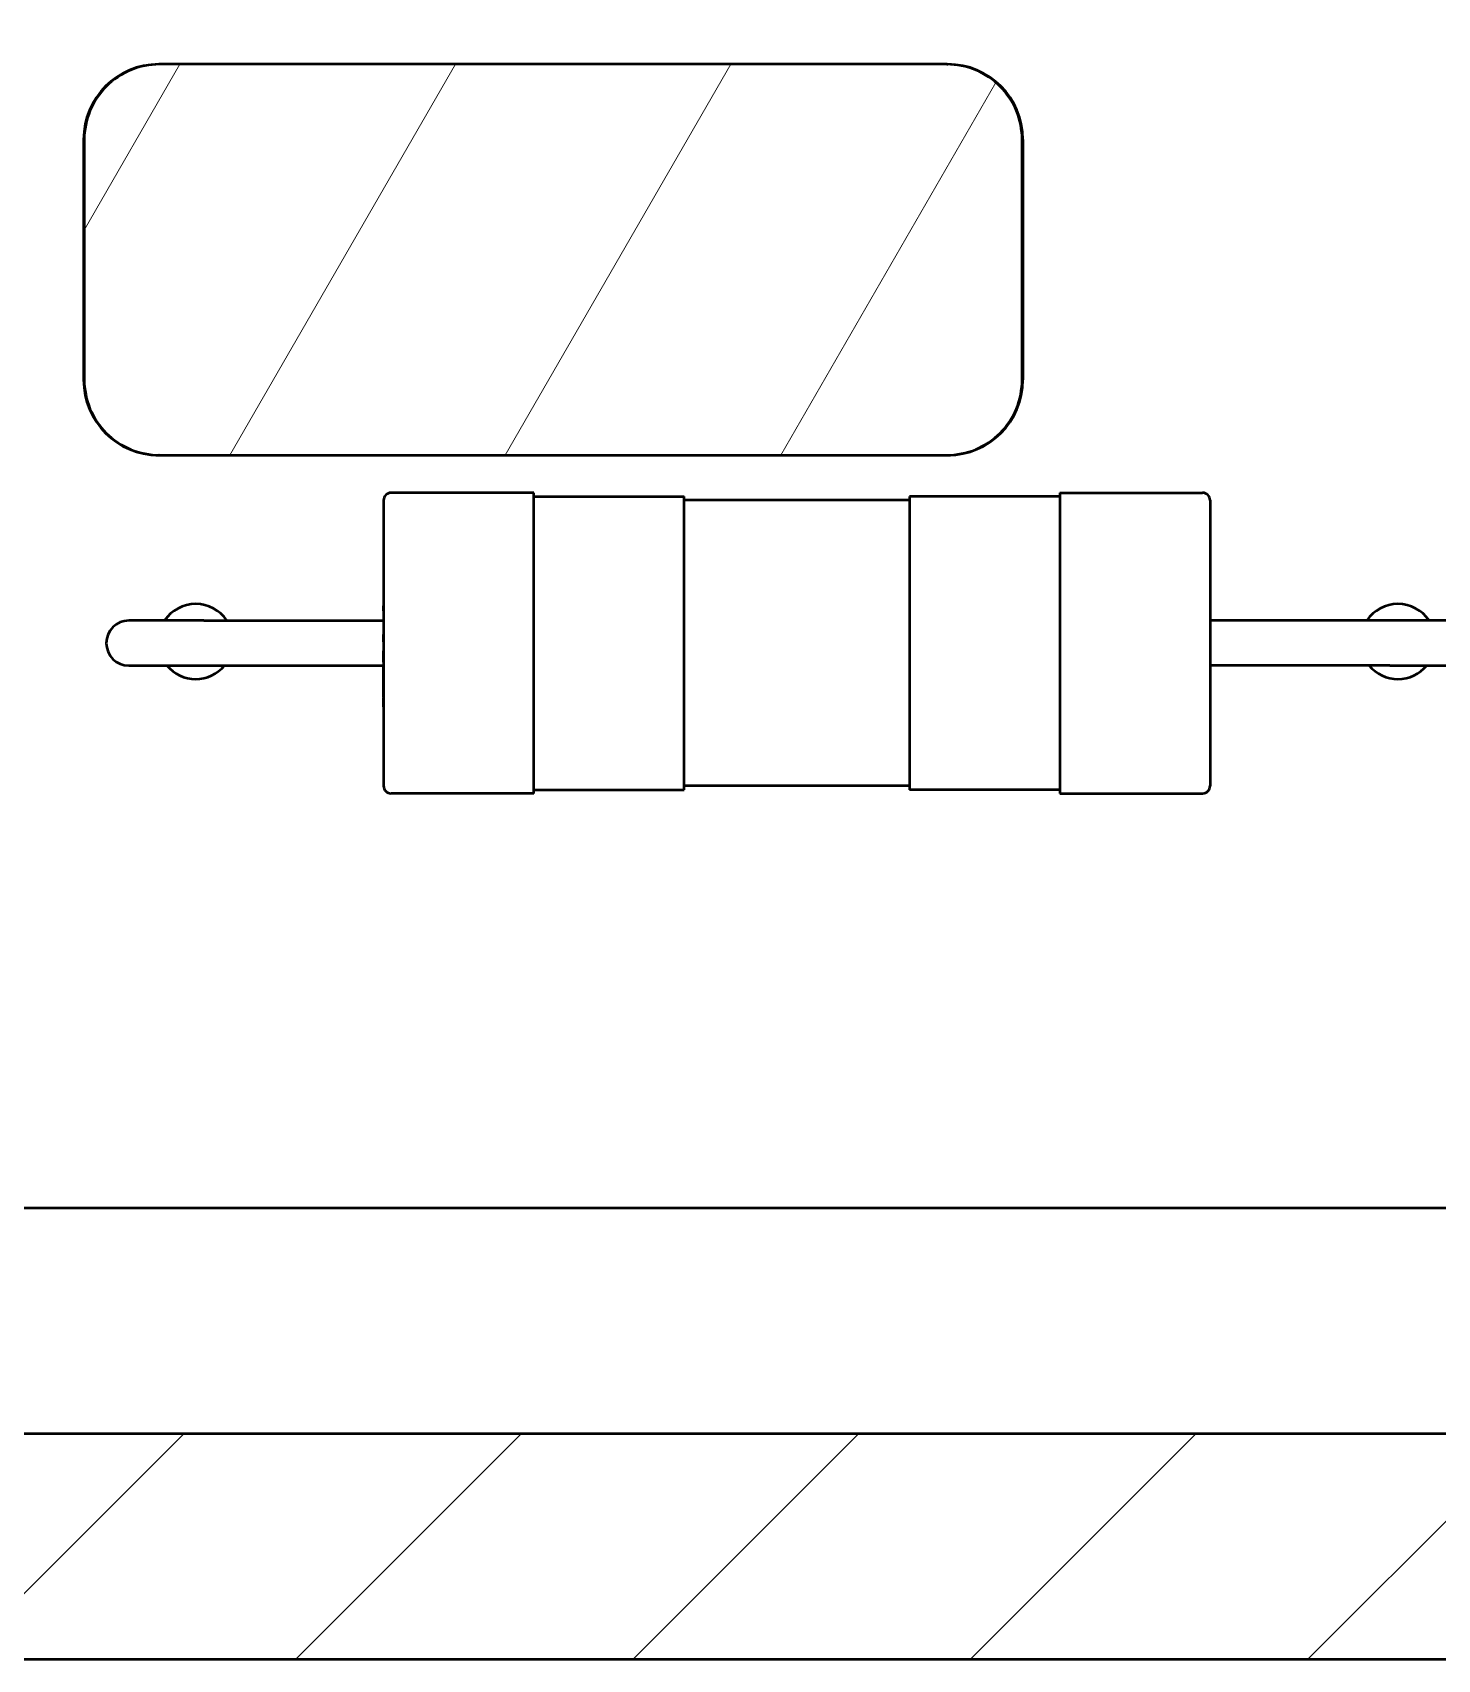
# Model space of a CAD drawing. Header units: millimetres. Extents: x 0 to 841, y 0 to 594.
# Drawn here: x 502.96 to 521.65, y 205.62 to 227.26 of the extents above; entities that cross this region are included whole.
import ezdxf

# ---------------------------------------------------------------- set-up
doc = ezdxf.new("R2010")
doc.units = ezdxf.units.MM
doc.layers.add('Hatch (ISO)', color=7, linetype='Continuous', lineweight=18)
doc.layers.add('Visible (ISO)', color=7, linetype='Continuous', lineweight=50)

msp = doc.modelspace()

# ---------------------------------------------------------------- hatches: boundary and pattern name
at = {"layer": 'Hatch (ISO)'}
h = msp.add_hatch(dxfattribs=at)
h.set_pattern_fill('ANSI31', color=256, scale=25.4, style=0)
h.set_pattern_definition([(45, (0, 0), (-2.245064, 2.245064), [])])
edge = h.paths.add_edge_path()
edge.add_ellipse((416.288, 307.621), major_axis=(-9.758, 2.186), ratio=1, start_angle=270, end_angle=282.6294)
edge.add_line((416.288, 317.621), (382.416, 317.621))
edge.add_ellipse((382.416, 312.621), major_axis=(-5, 0), ratio=1, start_angle=270, end_angle=360)
edge.add_line((377.416, 312.621), (377.416, 210.621))
edge.add_ellipse((382.416, 210.621), major_axis=(0, -5), ratio=1, start_angle=270, end_angle=360)
edge.add_line((382.416, 205.621), (416.288, 205.621))
edge.add_ellipse((416.288, 215.621), major_axis=(10, 0), ratio=1, start_angle=270, end_angle=282.6294)
edge.add_ellipse((445.416, 85.621), major_axis=(120.242, 26.942), ratio=1, start_angle=64.74122, end_angle=90, ccw=False)
edge.add_ellipse((474.544, 215.621), major_axis=(9.758, -2.186), ratio=1, start_angle=270, end_angle=282.6294)
edge.add_line((474.544, 205.621), (558.416, 205.621))
edge.add_ellipse((558.416, 210.621), major_axis=(5, 0), ratio=1, start_angle=270, end_angle=360)
edge.add_line((563.416, 210.621), (563.416, 312.621))
edge.add_ellipse((558.416, 312.621), major_axis=(0, 5), ratio=1, start_angle=270, end_angle=360)
edge.add_line((558.416, 317.621), (474.544, 317.621))
edge.add_ellipse((474.544, 307.621), major_axis=(-10, 0), ratio=1, start_angle=270, end_angle=282.6294)
edge.add_ellipse((445.416, 437.621), major_axis=(-120.242, -26.942), ratio=1, start_angle=64.74122, end_angle=90, ccw=False)
edge = h.paths.add_edge_path(flags=0)
edge.add_line((388.916, 208.621), (388.916, 210.621))
edge.add_ellipse((382.416, 210.621), major_axis=(0, 6.5), ratio=1, start_angle=270, end_angle=363.5049)
edge.add_line((382.019, 217.108), (380.416, 217.108))
edge.add_line((380.416, 217.108), (380.416, 221.814))
edge.add_spline(control_points=[(380.416, 221.814), (380.416, 222.421), (380.5, 223.145), (380.692, 224.324), (380.822, 224.956), (381.036, 226.225), (381.109, 226.863), (381.109, 228.037), (381.036, 228.675), (380.822, 229.944), (380.692, 230.576), (380.5, 231.755), (380.416, 232.479), (380.416, 233.086)], knot_values=[1.346639, 1.346639, 1.346639, 1.346639, 1.528836, 1.528836, 1.705012, 1.705012, 1.881187, 1.881187, 2.057362, 2.057362, 2.233538, 2.233538, 2.415734, 2.415734, 2.415734, 2.415734], degree=3, periodic=0)
edge.add_line((380.416, 233.086), (380.416, 241.621))
edge.add_ellipse((380.416, 244.121), major_axis=(2.5, 0), ratio=1, start_angle=270, end_angle=450)
edge.add_line((380.416, 246.621), (380.416, 276.621))
edge.add_ellipse((380.416, 279.121), major_axis=(2.5, 0), ratio=1, start_angle=270, end_angle=450)
edge.add_line((380.416, 281.621), (380.416, 306.121))
edge.add_line((380.416, 306.121), (382.489, 306.121))
edge.add_ellipse((382.416, 312.621), major_axis=(6.5, 0.073), ratio=1, start_angle=270, end_angle=359.355)
edge.add_line((388.916, 312.621), (388.916, 314.621))
edge.add_line((388.916, 314.621), (416.288, 314.621))
edge.add_ellipse((416.288, 307.621), major_axis=(7, 0), ratio=1, start_angle=77.3706, end_angle=90, ccw=False)
edge.add_ellipse((445.416, 437.621), major_axis=(123.169, -27.598), ratio=1, start_angle=270, end_angle=279.22446)
edge.add_ellipse((445.416, 311.397), major_axis=(-0.223, -7.497), ratio=1, start_angle=270, end_angle=453.4049)
edge.add_ellipse((445.416, 437.621), major_axis=(126.001, 7.497), ratio=1, start_angle=270, end_angle=279.22446)
edge.add_ellipse((474.544, 307.621), major_axis=(6.831, 1.531), ratio=1, start_angle=77.3706, end_angle=90, ccw=False)
edge.add_line((474.544, 314.621), (535.916, 314.621))
edge.add_ellipse((538.416, 314.621), major_axis=(0, -2.5), ratio=1, start_angle=270, end_angle=450)
edge.add_line((540.916, 314.621), (551.918, 314.621))
edge.add_line((551.918, 314.621), (551.918, 312.445))
edge.add_ellipse((558.416, 312.621), major_axis=(0.176, -6.498), ratio=1, start_angle=270, end_angle=359.0971)
edge.add_line((558.489, 306.121), (560.416, 306.121))
edge.add_line((560.416, 306.121), (560.416, 217.108))
edge.add_line((560.416, 217.108), (558.813, 217.108))
edge.add_ellipse((558.416, 210.621), major_axis=(-6.488, 0.397), ratio=1, start_angle=270, end_angle=361.9571)
edge.add_line((551.918, 210.796), (551.918, 208.621))
edge.add_line((551.918, 208.621), (540.916, 208.621))
edge.add_ellipse((538.416, 208.621), major_axis=(0, 2.5), ratio=1, start_angle=270, end_angle=450)
edge.add_line((535.916, 208.621), (474.544, 208.621))
edge.add_ellipse((474.544, 215.621), major_axis=(-7, 0), ratio=1, start_angle=77.3706, end_angle=90, ccw=False)
edge.add_ellipse((445.416, 85.621), major_axis=(-123.169, 27.598), ratio=1, start_angle=270, end_angle=279.22446)
edge.add_ellipse((445.416, 211.844), major_axis=(0.223, 7.497), ratio=1, start_angle=270, end_angle=453.4049)
edge.add_ellipse((445.416, 85.621), major_axis=(-126.001, -7.497), ratio=1, start_angle=270, end_angle=279.22446)
edge.add_ellipse((416.288, 215.621), major_axis=(-6.831, -1.531), ratio=1, start_angle=77.3706, end_angle=90, ccw=False)
edge.add_line((416.288, 208.621), (388.916, 208.621))
edge = h.paths.add_edge_path(flags=0)
edge.add_ellipse((557.666, 211.371), major_axis=(0, 2.172), ratio=1, start_angle=0, end_angle=360)
edge = h.paths.add_edge_path(flags=0)
edge.add_ellipse((557.666, 311.871), major_axis=(0, 2.172), ratio=1, start_angle=0, end_angle=360)
edge = h.paths.add_edge_path(flags=0)
edge.add_ellipse((383.166, 311.871), major_axis=(0, 2.172), ratio=1, start_angle=0, end_angle=360)
edge = h.paths.add_edge_path(flags=0)
edge.add_ellipse((383.166, 211.371), major_axis=(0, 2.172), ratio=1, start_angle=0, end_angle=360)
edge = h.paths.add_edge_path(flags=0)
edge.add_ellipse((445.416, 214.344), major_axis=(0, 2), ratio=1, start_angle=0, end_angle=360)
edge = h.paths.add_edge_path(flags=0)
edge.add_ellipse((445.416, 308.897), major_axis=(0, 2), ratio=1, start_angle=0, end_angle=360)
h = msp.add_hatch(dxfattribs=at)
h.set_pattern_fill('ANSI31', color=256, scale=25.4, angle=15, style=0)
h.set_pattern_definition([(60, (0, 0), (-2.74963, 1.587501), [])])
edge = h.paths.add_edge_path()
edge.add_spline(control_points=[(503.644, 222.641), (503.644, 222.517), (503.673, 222.372), (503.768, 222.144), (503.85, 222.021), (504.025, 221.846), (504.148, 221.764), (504.377, 221.67), (504.522, 221.641), (504.646, 221.641)], knot_values=[0, 0, 0, 0, 0.037006, 0.037006, 0.074038, 0.074038, 0.111107, 0.111107, 0.14822, 0.14822, 0.14822, 0.14822], degree=3, periodic=0)
edge.add_line((504.646, 221.641), (515.126, 221.641))
edge.add_spline(control_points=[(515.126, 221.641), (515.25, 221.641), (515.395, 221.67), (515.624, 221.764), (515.747, 221.846), (515.922, 222.021), (516.004, 222.144), (516.099, 222.372), (516.127, 222.517), (516.127, 222.641)], knot_values=[-0.14822, -0.14822, -0.14822, -0.14822, -0.111107, -0.111107, -0.074038, -0.074038, -0.037006, -0.037006, 0, 0, 0, 0], degree=3, periodic=0)
edge.add_line((516.127, 222.641), (516.127, 225.841))
edge.add_spline(control_points=[(516.127, 225.841), (516.127, 225.964), (516.099, 226.109), (516.004, 226.337), (515.922, 226.46), (515.747, 226.635), (515.624, 226.717), (515.395, 226.812), (515.25, 226.841), (515.126, 226.841)], knot_values=[0, 0, 0, 0, 0.037006, 0.037006, 0.074038, 0.074038, 0.111107, 0.111107, 0.14822, 0.14822, 0.14822, 0.14822], degree=3, periodic=0)
edge.add_line((515.126, 226.841), (504.646, 226.841))
edge.add_spline(control_points=[(504.646, 226.841), (504.522, 226.841), (504.377, 226.812), (504.148, 226.717), (504.025, 226.635), (503.85, 226.46), (503.768, 226.337), (503.673, 226.109), (503.644, 225.964), (503.644, 225.841)], knot_values=[-0.14822, -0.14822, -0.14822, -0.14822, -0.111107, -0.111107, -0.074038, -0.074038, -0.037006, -0.037006, 0, 0, 0, 0], degree=3, periodic=0)
edge.add_line((503.644, 225.841), (503.644, 222.641))

# ---------------------------------------------------------------- linework, layer by layer
at = {"layer": 'Visible (ISO)'}
for p, q in [((504.644, 226.841), (504.636, 226.841)), ((515.126, 226.841), (504.646, 226.841)), ((515.125, 226.841), (515.136, 226.841)), ((503.636, 225.841), (503.636, 222.641)), ((503.644, 225.841), (503.644, 222.641)), ((516.127, 222.641), (516.127, 225.841)), ((516.136, 225.841), (516.136, 222.641)), ((504.64, 221.641), (504.636, 221.641)), ((504.646, 221.641), (515.126, 221.641)), ((515.124, 221.641), (515.136, 221.641)), ((507.628, 221.04), (507.628, 217.24)), ((509.628, 221.14), (507.728, 221.14)), ((509.628, 217.14), (509.628, 221.14)), ((509.628, 221.09), (511.628, 221.09)), ((511.628, 217.19), (511.628, 221.09)), ((514.628, 221.04), (511.628, 221.04)), ((514.628, 221.09), (514.628, 217.19)), ((516.628, 221.09), (514.628, 221.09)), ((516.628, 221.14), (516.628, 217.14)), ((516.628, 221.14), (518.528, 221.14)), ((518.628, 221.04), (518.628, 217.24)), ((507.627, 219.802), (507.627, 219.754)), ((507.627, 219.802), (507.628, 219.802)), ((507.627, 219.754), (507.627, 219.638)), ((507.627, 219.614), (507.627, 219.638)), ((507.627, 219.57), (507.627, 219.614)), ((507.627, 219.614), (507.628, 219.614)), ((507.627, 219.57), (507.627, 219.448)), ((505.238, 219.44), (504.238, 219.44)), ((505.238, 219.44), (507.627, 219.44)), ((507.627, 219.448), (507.627, 219.311)), ((507.627, 219.311), (507.627, 219.256)), ((507.627, 219.311), (507.628, 219.311)), ((521.018, 219.44), (518.628, 219.44)), ((522.018, 219.44), (521.018, 219.44)), ((507.627, 219.156), (507.627, 219.256)), ((507.627, 219.256), (507.628, 219.256)), ((507.627, 219.156), (507.628, 219.156)), ((504.238, 218.84), (505.238, 218.84)), ((505.238, 218.84), (507.628, 218.84)), ((507.627, 219.039), (507.628, 219.039)), ((507.627, 219.021), (507.627, 219.039)), ((507.627, 218.964), (507.627, 219.021)), ((507.627, 219.021), (507.628, 219.021)), ((507.627, 218.964), (507.628, 218.964)), ((507.627, 218.963), (507.627, 218.964)), ((507.627, 218.963), (507.628, 218.963)), ((507.627, 218.958), (507.628, 218.958)), ((507.627, 218.938), (507.627, 218.958)), ((507.627, 218.886), (507.627, 218.938)), ((507.627, 218.886), (507.627, 218.852)), ((507.627, 218.852), (507.628, 218.852)), ((507.627, 218.84), (507.628, 218.84)), ((507.627, 218.84), (507.627, 218.84)), ((507.627, 218.84), (507.628, 218.84)), ((507.627, 218.828), (507.627, 218.84)), ((521.018, 218.84), (518.628, 218.84)), ((521.018, 218.84), (522.018, 218.84)), ((507.627, 218.823), (507.627, 218.828)), ((507.627, 218.823), (507.628, 218.823)), ((507.627, 218.75), (507.627, 218.823)), ((507.627, 218.747), (507.627, 218.75)), ((507.627, 218.75), (507.628, 218.75)), ((507.627, 218.747), (507.628, 218.747)), ((507.627, 218.742), (507.627, 218.747)), ((507.627, 218.742), (507.628, 218.742)), ((507.627, 218.72), (507.627, 218.742)), ((507.627, 218.679), (507.627, 218.72)), ((507.627, 218.72), (507.628, 218.72)), ((507.627, 218.625), (507.627, 218.679)), ((507.627, 218.604), (507.627, 218.625)), ((507.627, 218.604), (507.628, 218.604)), ((507.627, 218.596), (507.627, 218.604)), ((507.627, 218.542), (507.627, 218.596)), ((507.627, 218.596), (507.628, 218.596)), ((507.627, 218.522), (507.627, 218.542)), ((507.627, 218.542), (507.628, 218.542)), ((507.627, 218.468), (507.627, 218.522)), ((507.627, 218.522), (507.628, 218.522)), ((507.627, 218.468), (507.628, 218.468)), ((507.627, 218.447), (507.627, 218.468)), ((507.627, 218.426), (507.627, 218.447)), ((507.627, 218.426), (507.628, 218.426)), ((507.627, 218.364), (507.627, 218.418)), ((507.627, 218.418), (507.628, 218.418)), ((507.627, 218.344), (507.627, 218.364)), ((507.627, 218.364), (507.628, 218.364)), ((507.627, 218.29), (507.627, 218.344)), ((507.627, 218.344), (507.628, 218.344)), ((507.627, 218.29), (507.628, 218.29)), ((509.628, 217.14), (507.728, 217.14)), ((509.628, 217.19), (511.628, 217.19)), ((514.628, 217.24), (511.628, 217.24)), ((516.628, 217.19), (514.628, 217.19)), ((516.628, 217.14), (518.528, 217.14)), ((530.416, 211.621), (465.416, 211.621)), ((535.916, 208.621), (474.544, 208.621)), ((474.544, 205.621), (558.416, 205.621))]:
    msp.add_line(p, q, dxfattribs=at)
for centre, radius, start, end in [((504.636, 225.841), 1, 90, 180), ((515.136, 225.841), 1, 0, 90), ((504.636, 222.641), 1, 180, 270), ((515.136, 222.641), 1, 270, 0), ((507.728, 221.04), 0.1, 90, 180), ((518.528, 221.04), 0.1, 0, 90), ((505.128, 219.161), 0.5, 34.0275, 145.9725), ((521.128, 219.161), 0.5, 34.0275, 145.9725), ((504.238, 219.14), 0.3, 90, 270), ((505.128, 219.161), 0.5, 219.8223, 320.1777), ((521.128, 219.161), 0.5, 219.8223, 320.1777), ((507.728, 217.24), 0.1, 180, 270), ((518.528, 217.24), 0.1, 270, 0)]:
    msp.add_arc(centre, radius, start, end, dxfattribs=at)
for points, knots in [([(504.646, 226.841), (504.522, 226.841), (504.377, 226.812), (504.148, 226.717), (504.025, 226.635), (503.85, 226.46), (503.768, 226.337), (503.673, 226.109), (503.644, 225.964), (503.644, 225.841)], [-0.1482197, -0.1482197, -0.1482197, -0.1482197, -0.1111073, -0.1111073, -0.0740379, -0.0740379, -0.037006, -0.037006, 0, 0, 0, 0]), ([(516.127, 225.841), (516.127, 225.964), (516.099, 226.109), (516.004, 226.337), (515.922, 226.46), (515.747, 226.635), (515.624, 226.717), (515.395, 226.812), (515.25, 226.841), (515.126, 226.841)], [0, 0, 0, 0, 0.037006, 0.037006, 0.0740379, 0.0740379, 0.1111073, 0.1111073, 0.1482197, 0.1482197, 0.1482197, 0.1482197]), ([(503.644, 222.641), (503.644, 222.517), (503.673, 222.372), (503.768, 222.144), (503.85, 222.021), (504.025, 221.846), (504.148, 221.764), (504.377, 221.67), (504.522, 221.641), (504.646, 221.641)], [0, 0, 0, 0, 0.037006, 0.037006, 0.0740379, 0.0740379, 0.1111073, 0.1111073, 0.1482197, 0.1482197, 0.1482197, 0.1482197]), ([(515.126, 221.641), (515.25, 221.641), (515.395, 221.67), (515.624, 221.764), (515.747, 221.846), (515.922, 222.021), (516.004, 222.144), (516.099, 222.372), (516.127, 222.517), (516.127, 222.641)], [-0.1482197, -0.1482197, -0.1482197, -0.1482197, -0.1111073, -0.1111073, -0.0740379, -0.0740379, -0.037006, -0.037006, 0, 0, 0, 0])]:
    msp.add_open_spline(points, degree=3, knots=knots, dxfattribs=at)

doc.saveas('drawing.dxf')
